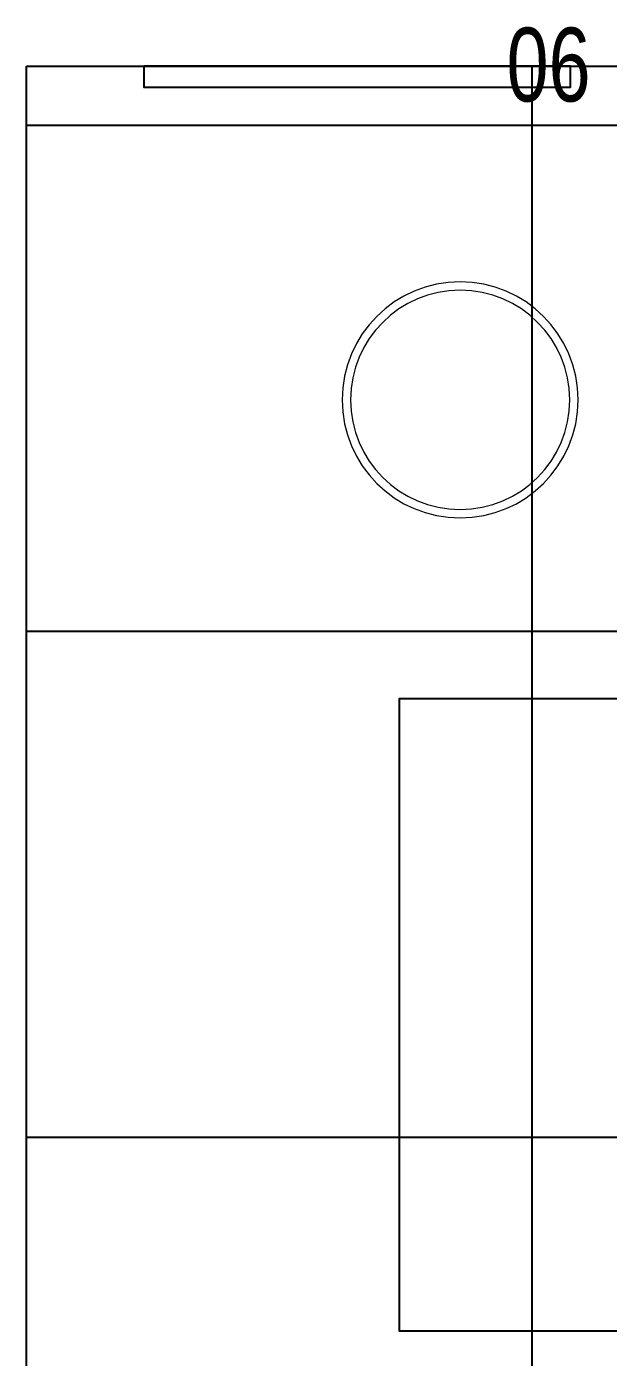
# Model space of a CAD drawing. Extents: x -509638 to 57327, y -29287 to 19916.
# Drawn here: x 35376 to 36066, y 729 to 2307 of the extents above; entities that cross this region are included whole.
import ezdxf

# ---------------------------------------------------------------- set-up
doc = ezdxf.new("R2010")
doc.units = 0
doc.header["$LTSCALE"] = 0.25
doc.linetypes.add('DASHDOT', pattern=[25.4, 12.7, -6.35, 0, -6.35])
for name, color, linetype, lineweight in [('01-First Floor$0$72_EGR_EQP_TAG', 142, 'Continuous', 5), ('01-First Floor$0$LOADING', 253, 'Continuous', 5), ('01-First Floor$0$Walls', 251, 'Continuous', 5), ('E-LITE-CLNG-CNDT', 6, 'DASHDOT', 35)]:
    doc.layers.add(name, color=color, linetype=linetype, lineweight=lineweight)
doc.layers.add('01-First Floor$0$FALSE CEILING', color=251, linetype='Continuous')
doc.styles.add('01-First Floor$0$X3G_ENTITY_257CFD', font='swisscl.ttf', dxfattribs={"height": 200})

# ---------------------------------------------------------------- blocks, each defined once
blk = doc.blocks.new('01-First Floor$0$WM00001-P')
at = {"layer": '01-First Floor$0$LOADING'}
for radius in [0.14, 0.13]:
    blk.add_circle((0, 0), radius, dxfattribs=at)
blk = doc.blocks.new('01-First Floor')
at = {"layer": '01-First Floor$0$FALSE CEILING', "linetype": 'Continuous'}
for p, q in [((35976, -810), (35976, 2260)), ((35376, 2190), (39376, 2190)), ((35376, 1590), (39376, 1590)), ((35376, 990), (39376, 990))]:
    blk.add_line(p, q, dxfattribs=at)
at = {"layer": '01-First Floor$0$FALSE CEILING'}
blk.add_lwpolyline([(35376, 2260), (39376, 2260), (39376, -810), (35376, -810)], close=True, dxfattribs=at)
at = {"layer": '01-First Floor$0$FALSE CEILING', "elevation": -0.1}
blk.add_lwpolyline([(35515.2, 2260), (35515.2, 2235), (36021.2, 2235), (36021.2, 2260), (35515.2, 2260)], dxfattribs=at)
blk.add_lwpolyline([(37318.5, 1510), (37318.5, 760), (35818.5, 760), (35818.5, 1510)], close=True, dxfattribs=at)
at = {"layer": '01-First Floor$0$LOADING', "elevation": -0.1}
blk.add_lwpolyline([(35515.2, 2260), (35515.2, 2235), (36021.2, 2235), (36021.2, 2260), (35515.2, 2260)], dxfattribs=at)
blk.add_lwpolyline([(37318.5, 1510), (37318.5, 760), (35818.5, 760), (35818.5, 1510)], close=True, dxfattribs=at)
at = {"layer": '01-First Floor$0$Walls'}
for p, q in [((39376, 2260), (35376, 2260)), ((35376, 2260), (35376, 370))]:
    blk.add_line(p, q, dxfattribs=at)
at = {"layer": '01-First Floor$0$LOADING', "extrusion": (2.24019e-05, -2.26055e-18, -1), "xscale": 1000, "yscale": 1000, "zscale": 1000, "rotation": 180}
blk.add_blockref('01-First Floor$0$WM00001-P', (-35890.4, 1864.2, 0.9), dxfattribs=at)
at = {"layer": '01-First Floor$0$72_EGR_EQP_TAG', "insert": (35995.3, 2305.5, -0.1), "char_height": 87.47, "attachment_point": 2, "style": '01-First Floor$0$X3G_ENTITY_257CFD'}
blk.add_mtext('06', dxfattribs=at)

msp = doc.modelspace()

# ---------------------------------------------------------------- block references
at = {"layer": 'E-LITE-CLNG-CNDT'}
msp.add_blockref('01-First Floor', (0, 0), dxfattribs=at)

doc.saveas('drawing.dxf')
